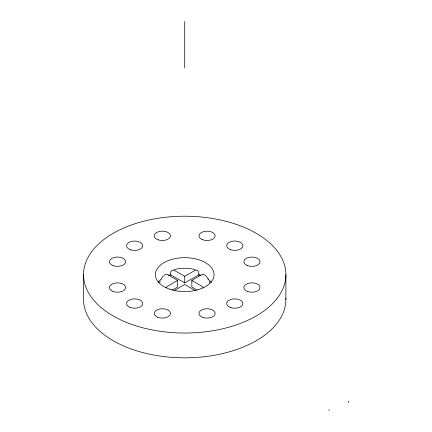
<?xml version="1.0" encoding="UTF-8"?>
<svg xmlns="http://www.w3.org/2000/svg" width="432" height="432" viewBox="0 0 432 432"><rect width="100%" height="100%" fill="white"/><g stroke="black" fill="none" stroke-linecap="round" stroke-linejoin="round"><path stroke-width="0.65" d="M159.743 282.663L160.105 281.259M160.947 279.31L163.123 276.226M163.831 276.059A5.908 3.391 60.2 0 1 164.014 275.551L164.592 274.768L165.883 274.25A6.421 3.688 60.2 0 1 168.091 274.871L177.59 280.411L168.091 285.952A6.421 3.688 -60.2 0 0 165.883 287.901M172.373 290.061L177.59 287.021L177.59 280.411M197.046 290.061L191.83 287.021L191.83 280.411L201.334 274.871A6.421 3.688 -60.2 0 1 203.537 274.244L205.151 275.119A5.929 3.402 -60.2 0 1 205.589 276.059M170.656 274.876L170.656 273.224A5.929 3.44 59.8 0 1 171.256 271.091L172.886 270.205A6.421 3.726 59.8 0 1 175.111 270.815L184.712 276.302L194.308 270.815A6.421 3.726 -59.8 0 1 196.538 270.205L197.845 270.734L198.423 271.523A5.908 3.429 -59.8 0 1 198.763 273.224L198.763 274.876L184.712 282.911L170.656 274.876A25.294 14.602 0 0 0 168.664 275.729M173.907 269.768C180.905 267.689 188.514 267.689 195.512 269.768M191.83 280.411L201.334 285.952A6.421 3.688 60.2 0 1 203.537 287.901M328.736 409.822L329.438 410.4M206.302 276.226L208.472 279.31M209.315 281.259L209.677 282.663M348.408 401.063L348.462 402.467M285.881 274.628A101.174 58.412 0 0 1 134.125 325.215A101.174 58.412 0 0 1 134.125 224.041A101.174 58.412 0 0 1 285.881 274.628L285.881 299.408M184.712 21.6L184.712 67.862M184.712 276.302L184.712 282.911M83.538 274.628L83.538 299.408A101.174 58.412 0 0 0 185.814 357.82A101.174 58.412 0 0 0 285.86 298.139M157.988 282.506A29.338 16.94 0 0 1 161.147 279.407M168.41 275.411A29.338 16.94 0 0 1 170.878 274.558M198.542 274.558A29.338 16.94 0 0 1 201.01 275.411M207.841 279.077A29.338 16.94 0 0 1 211.437 282.506M198.763 274.876A25.294 14.602 0 0 1 200.756 275.729M174.528 290.385A6.421 3.726 -59.8 0 1 175.111 290.007L184.712 284.521L194.308 290.007A6.421 3.726 59.8 0 1 194.891 290.385M170.041 289.3A29.338 16.94 0 0 0 214.051 274.628A29.338 16.94 0 0 0 170.041 259.956A29.338 16.94 0 0 0 170.041 289.3M129.951 307.352A8.095 4.671 0 0 0 142.69 303.977A8.095 4.671 0 0 0 131.252 299.295A8.095 4.671 0 0 0 129.951 307.352M130.529 249.745A8.095 4.671 0 0 0 142.727 245.754A8.095 4.671 0 0 0 130.642 241.65A8.095 4.671 0 0 0 130.529 249.745M230.45 249.658A8.095 4.671 0 0 0 242.876 245.916A8.095 4.671 0 0 0 231.044 241.574A8.095 4.671 0 0 0 230.45 249.658M230.742 307.589A8.095 4.671 0 0 0 242.881 303.539A8.095 4.671 0 0 0 230.742 299.495A8.095 4.671 0 0 0 230.742 307.589M113.265 265.702A8.095 4.671 0 0 0 125.599 261.857A8.095 4.671 0 0 0 113.67 257.607A8.095 4.671 0 0 0 113.265 265.702M158.312 239.879A8.095 4.671 0 0 0 170.451 235.829A8.095 4.671 0 0 0 158.312 231.784A8.095 4.671 0 0 0 158.312 239.879M203.018 317.471A8.095 4.671 0 0 0 215.158 313.427A8.095 4.671 0 0 0 203.018 309.377A8.095 4.671 0 0 0 203.018 317.471M247.46 265.626A8.095 4.671 0 0 0 259.988 261.997A8.095 4.671 0 0 0 248.281 257.548A8.095 4.671 0 0 0 247.46 265.626M113.017 291.422A8.095 4.671 0 0 0 125.588 287.836A8.095 4.671 0 0 0 113.924 283.343A8.095 4.671 0 0 0 113.017 291.422M202.397 239.647A8.095 4.671 0 0 0 215.125 236.255A8.095 4.671 0 0 0 203.672 231.59A8.095 4.671 0 0 0 202.397 239.647M157.642 317.223A8.095 4.671 0 0 0 170.413 313.886A8.095 4.671 0 0 0 159.014 309.172A8.095 4.671 0 0 0 157.642 317.223M247.865 291.584A8.095 4.671 0 0 0 260.005 287.534A8.095 4.671 0 0 0 247.865 283.489A8.095 4.671 0 0 0 247.865 291.584"/></g></svg>
